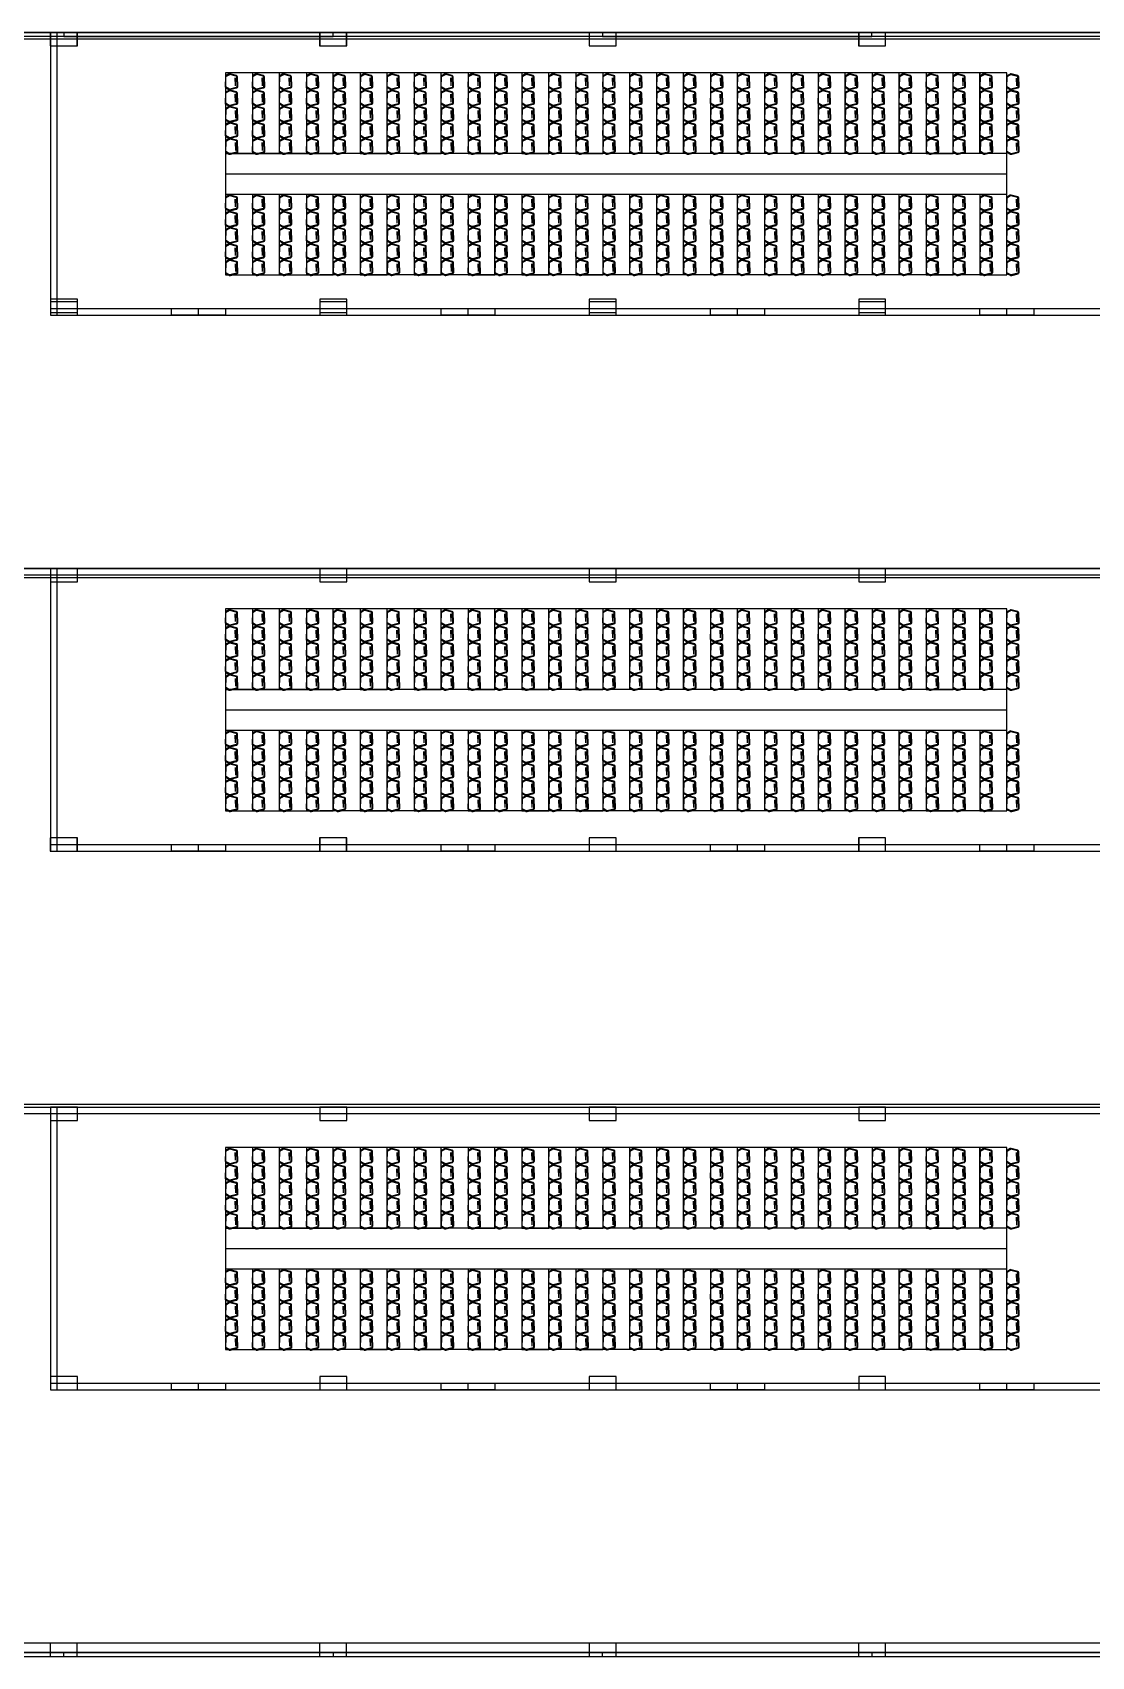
# Model space of a CAD drawing. Header units: millimetres. Extents: x 332 to 5606, y 276 to 1426.
# Drawn here: x 1450.3 to 1489.6, y 922.2 to 982.5 of the extents above; entities that cross this region are included whole.
import ezdxf

# ---------------------------------------------------------------- set-up
doc = ezdxf.new("R2010")
doc.units = ezdxf.units.MM

# ---------------------------------------------------------------- blocks, each defined once
blk = doc.blocks.new('Cadeira-Auditório-P1')
blk.add_line((0, 0.085), (-0.186, 0.085))
for points in [[(-0.235, 0.048), (-0.297, -0.195, 0.19305), (-0.292, -0.232), (-0.235, -0.334, 0.271204), (-0.191, -0.36), (0, -0.36)], [(-0.206, 0.04), (-0.268, -0.203, 0.19305), (-0.266, -0.217), (-0.186, -0.36, 0.221086)], [(0, 0.085), (-0.186, 0.085, 0.342369), (-0.235, 0.048)], [(0, 0.055), (-0.186, 0.055, 0.342369), (-0.206, 0.04, 0.342369)], [(0, 0.085), (0.187, 0.085, -0.342369), (0.235, 0.048)], [(0, 0.055), (0.187, 0.055, -0.342369), (0.206, 0.04, -0.342369)], [(0.235, 0.048), (0.298, -0.195, -0.19305), (0.293, -0.232), (0.236, -0.334, -0.271204), (0.192, -0.36), (0, -0.36)], [(0.206, 0.04), (0.269, -0.203, -0.19305), (0.267, -0.217), (0.187, -0.36, -0.271204)]]:
    blk.add_lwpolyline(points, format="xyb")
for points in [[(-0.145, 0), (0.142, 0)], [(-0.008, 0), (-0.145, 0)]]:
    blk.add_lwpolyline(points)

msp = doc.modelspace()

# ---------------------------------------------------------------- linework, layer by layer
for p, q in [((1551.65, 982.452), (1431.35, 982.452)), ((1551.5, 982.302), (1431.5, 982.302)), ((1441.5, 982.452), (1451.5, 982.452)), ((1452, 982.452), (1451, 982.452)), ((1451, 982.452), (1451, 981.952)), ((1452.007, 982.452), (1451.007, 982.452)), ((1451.007, 982.452), (1451.007, 981.952)), ((1451.5, 982.452), (1451.5, 982.302)), ((1451.5, 982.302), (1461.5, 982.302)), ((1452, 981.952), (1452, 982.452)), ((1452.007, 981.952), (1452.007, 982.452)), ((1462, 982.452), (1461, 982.452)), ((1461, 982.452), (1461, 981.952)), ((1462.007, 982.452), (1461.007, 982.452)), ((1461.007, 982.452), (1461.007, 981.952)), ((1461.5, 982.302), (1461.5, 982.452)), ((1461.5, 982.452), (1471.5, 982.452)), ((1462, 981.952), (1462, 982.452)), ((1462.007, 981.952), (1462.007, 982.452)), ((1472, 982.452), (1471, 982.452)), ((1471, 982.452), (1471, 981.952)), ((1472.007, 982.452), (1471.007, 982.452)), ((1471.007, 982.452), (1471.007, 981.952)), ((1471.5, 982.452), (1471.5, 982.302)), ((1471.5, 982.302), (1481.5, 982.302)), ((1472, 981.952), (1472, 982.452)), ((1472.007, 981.952), (1472.007, 982.452)), ((1482, 982.452), (1481, 982.452)), ((1481, 982.452), (1481, 981.952)), ((1482.007, 982.452), (1481.007, 982.452)), ((1481.007, 982.452), (1481.007, 981.952)), ((1481.5, 982.302), (1481.5, 982.452)), ((1481.5, 982.452), (1491.5, 982.452)), ((1482, 981.952), (1482, 982.452)), ((1482.007, 981.952), (1482.007, 982.452)), ((1451, 981.952), (1452, 981.952)), ((1451.007, 981.952), (1452.007, 981.952)), ((1461, 981.952), (1462, 981.952)), ((1461.007, 981.952), (1462.007, 981.952)), ((1471, 981.952), (1472, 981.952)), ((1471.007, 981.952), (1472.007, 981.952)), ((1481, 981.952), (1482, 981.952)), ((1481.007, 981.952), (1482.007, 981.952)), ((1452.007, 972.552), (1451.007, 972.552)), ((1451.007, 972.552), (1451.007, 972.052)), ((1452.007, 972.452), (1451.007, 972.452)), ((1451.007, 972.452), (1451.007, 971.952)), ((1451.007, 972.052), (1452.007, 972.052)), ((1452.007, 972.052), (1452.007, 972.552)), ((1452.007, 971.952), (1452.007, 972.452)), ((1462.007, 972.552), (1461.007, 972.552)), ((1461.007, 972.552), (1461.007, 972.052)), ((1462.007, 972.452), (1461.007, 972.452)), ((1461.007, 972.452), (1461.007, 971.952)), ((1461.007, 972.052), (1462.007, 972.052)), ((1462.007, 972.052), (1462.007, 972.552)), ((1462.007, 971.952), (1462.007, 972.452)), ((1472.007, 972.552), (1471.007, 972.552)), ((1471.007, 972.552), (1471.007, 972.052)), ((1472.007, 972.452), (1471.007, 972.452)), ((1471.007, 972.452), (1471.007, 971.952)), ((1471.007, 972.052), (1472.007, 972.052)), ((1472.007, 972.052), (1472.007, 972.552)), ((1472.007, 971.952), (1472.007, 972.452)), ((1482.007, 972.552), (1481.007, 972.552)), ((1481.007, 972.552), (1481.007, 972.052)), ((1482.007, 972.452), (1481.007, 972.452)), ((1481.007, 972.452), (1481.007, 971.952)), ((1481.007, 972.052), (1482.007, 972.052)), ((1482.007, 972.052), (1482.007, 972.552)), ((1482.007, 971.952), (1482.007, 972.452)), ((1451.007, 971.952), (1452.007, 971.952)), ((1461.007, 971.952), (1462.007, 971.952)), ((1471.007, 971.952), (1472.007, 971.952)), ((1481.007, 971.952), (1482.007, 971.952)), ((1452.007, 962.552), (1451.007, 962.552)), ((1451.007, 962.552), (1451.007, 962.052)), ((1452.007, 962.552), (1451.007, 962.552)), ((1451.007, 962.552), (1451.007, 962.052)), ((1452.007, 962.052), (1452.007, 962.552)), ((1452.007, 962.052), (1452.007, 962.552)), ((1462.007, 962.552), (1461.007, 962.552)), ((1461.007, 962.552), (1461.007, 962.052)), ((1462.007, 962.552), (1461.007, 962.552)), ((1461.007, 962.552), (1461.007, 962.052)), ((1462.007, 962.052), (1462.007, 962.552)), ((1462.007, 962.052), (1462.007, 962.552)), ((1472.007, 962.552), (1471.007, 962.552)), ((1471.007, 962.552), (1471.007, 962.052)), ((1472.007, 962.552), (1471.007, 962.552)), ((1471.007, 962.552), (1471.007, 962.052)), ((1472.007, 962.052), (1472.007, 962.552)), ((1472.007, 962.052), (1472.007, 962.552)), ((1482.007, 962.552), (1481.007, 962.552)), ((1481.007, 962.552), (1481.007, 962.052)), ((1482.007, 962.552), (1481.007, 962.552)), ((1481.007, 962.552), (1481.007, 962.052)), ((1482.007, 962.052), (1482.007, 962.552)), ((1482.007, 962.052), (1482.007, 962.552)), ((1451.007, 962.052), (1452.007, 962.052)), ((1451.007, 962.052), (1452.007, 962.052)), ((1461.007, 962.052), (1462.007, 962.052)), ((1461.007, 962.052), (1462.007, 962.052)), ((1471.007, 962.052), (1472.007, 962.052)), ((1471.007, 962.052), (1472.007, 962.052)), ((1481.007, 962.052), (1482.007, 962.052)), ((1481.007, 962.052), (1482.007, 962.052)), ((1452, 952.552), (1451, 952.552)), ((1451, 952.552), (1451, 952.052)), ((1452.007, 952.552), (1451.007, 952.552)), ((1451.007, 952.552), (1451.007, 952.052)), ((1452, 952.052), (1452, 952.552)), ((1452.007, 952.052), (1452.007, 952.552)), ((1462, 952.552), (1461, 952.552)), ((1461, 952.552), (1461, 952.052)), ((1462.007, 952.552), (1461.007, 952.552)), ((1461.007, 952.552), (1461.007, 952.052)), ((1462, 952.052), (1462, 952.552)), ((1462.007, 952.052), (1462.007, 952.552)), ((1472, 952.552), (1471, 952.552)), ((1471, 952.552), (1471, 952.052)), ((1472.007, 952.552), (1471.007, 952.552)), ((1471.007, 952.552), (1471.007, 952.052)), ((1472, 952.052), (1472, 952.552)), ((1472.007, 952.052), (1472.007, 952.552)), ((1482, 952.552), (1481, 952.552)), ((1481, 952.552), (1481, 952.052)), ((1482.007, 952.552), (1481.007, 952.552)), ((1481.007, 952.552), (1481.007, 952.052)), ((1482, 952.052), (1482, 952.552)), ((1482.007, 952.052), (1482.007, 952.552)), ((1451, 952.052), (1452, 952.052)), ((1451.007, 952.052), (1452.007, 952.052)), ((1461, 952.052), (1462, 952.052)), ((1461.007, 952.052), (1462.007, 952.052)), ((1471, 952.052), (1472, 952.052)), ((1471.007, 952.052), (1472.007, 952.052)), ((1481, 952.052), (1482, 952.052)), ((1481.007, 952.052), (1482.007, 952.052)), ((1452.007, 942.552), (1451.007, 942.552)), ((1451.007, 942.552), (1451.007, 942.052)), ((1452.007, 942.052), (1452.007, 942.552)), ((1462.007, 942.552), (1461.007, 942.552)), ((1461.007, 942.552), (1461.007, 942.052)), ((1462.007, 942.052), (1462.007, 942.552)), ((1472.007, 942.552), (1471.007, 942.552)), ((1471.007, 942.552), (1471.007, 942.052)), ((1472.007, 942.052), (1472.007, 942.552)), ((1482.007, 942.552), (1481.007, 942.552)), ((1481.007, 942.552), (1481.007, 942.052)), ((1482.007, 942.052), (1482.007, 942.552)), ((1451.007, 942.052), (1452.007, 942.052)), ((1461.007, 942.052), (1462.007, 942.052)), ((1471.007, 942.052), (1472.007, 942.052)), ((1481.007, 942.052), (1482.007, 942.052)), ((1452.007, 932.552), (1451.007, 932.552)), ((1451.007, 932.552), (1451.007, 932.052)), ((1452.007, 932.052), (1452.007, 932.552)), ((1462.007, 932.552), (1461.007, 932.552)), ((1461.007, 932.552), (1461.007, 932.052)), ((1462.007, 932.052), (1462.007, 932.552)), ((1472.007, 932.552), (1471.007, 932.552)), ((1471.007, 932.552), (1471.007, 932.052)), ((1472.007, 932.052), (1472.007, 932.552)), ((1482.007, 932.552), (1481.007, 932.552)), ((1481.007, 932.552), (1481.007, 932.052)), ((1482.007, 932.052), (1482.007, 932.552)), ((1451.007, 932.052), (1452.007, 932.052)), ((1461.007, 932.052), (1462.007, 932.052)), ((1471.007, 932.052), (1472.007, 932.052)), ((1481.007, 932.052), (1482.007, 932.052)), ((1452, 922.652), (1451, 922.652)), ((1451, 922.652), (1451, 922.152)), ((1452, 922.152), (1452, 922.652)), ((1462, 922.652), (1461, 922.652)), ((1461, 922.652), (1461, 922.152)), ((1462, 922.152), (1462, 922.652)), ((1472, 922.652), (1471, 922.652)), ((1471, 922.652), (1471, 922.152)), ((1472, 922.152), (1472, 922.652)), ((1482, 922.652), (1481, 922.652)), ((1481, 922.652), (1481, 922.152)), ((1482, 922.152), (1482, 922.652)), ((1431.35, 922.152), (1551.65, 922.152)), ((1431.5, 922.302), (1551.5, 922.302)), ((1441.5, 922.152), (1451.5, 922.152)), ((1451, 922.152), (1452, 922.152)), ((1451.5, 922.152), (1451.5, 922.302)), ((1451.5, 922.302), (1461.5, 922.302)), ((1461, 922.152), (1462, 922.152)), ((1461.5, 922.302), (1461.5, 922.152)), ((1461.5, 922.152), (1471.5, 922.152)), ((1471, 922.152), (1472, 922.152)), ((1471.5, 922.152), (1471.5, 922.302)), ((1471.5, 922.302), (1481.5, 922.302)), ((1481, 922.152), (1482, 922.152)), ((1481.5, 922.302), (1481.5, 922.152)), ((1481.5, 922.152), (1491.5, 922.152))]:
    msp.add_line(p, q)
at = {"color": 1}
for p, q in [((1451.007, 982.452), (1451.007, 971.952)), ((1451.257, 971.952), (1451.257, 982.452)), ((1541.007, 982.202), (1434.35, 982.202)), ((1451.007, 972.202), (1532.007, 972.202)), ((1451.007, 971.952), (1492.007, 971.952)), ((1451.007, 971.952), (1451.257, 971.952)), ((1451.007, 962.552), (1451.007, 952.052)), ((1451.257, 952.052), (1451.257, 962.552)), ((1541.007, 962.302), (1434.35, 962.302)), ((1451.007, 952.302), (1532.007, 952.302)), ((1451.007, 952.052), (1492.007, 952.052)), ((1451.007, 952.052), (1451.257, 952.052)), ((1451.007, 942.552), (1451.007, 932.052)), ((1451.257, 932.052), (1451.257, 942.552)), ((1541.007, 942.302), (1434.35, 942.302)), ((1451.007, 932.302), (1532.007, 932.302)), ((1451.007, 932.052), (1492.007, 932.052)), ((1451.007, 932.052), (1451.257, 932.052))]:
    msp.add_line(p, q, dxfattribs=at)
at = {"color": 3}
for p, q in [((1461.007, 980.952), (1457.507, 980.952)), ((1457.507, 980.952), (1457.507, 977.952)), ((1457.507, 980.952), (1457.507, 977.952)), ((1458.507, 980.952), (1458.507, 977.952)), ((1458.507, 980.952), (1458.507, 977.952)), ((1459.507, 977.952), (1459.507, 980.952)), ((1459.507, 977.952), (1459.507, 980.952)), ((1460.507, 980.952), (1460.507, 977.952)), ((1460.507, 980.952), (1460.507, 977.952)), ((1485.507, 980.952), (1461.007, 980.952)), ((1461.507, 977.952), (1461.507, 980.952)), ((1461.507, 977.952), (1461.507, 980.952)), ((1462.507, 980.952), (1462.507, 977.952)), ((1462.507, 980.952), (1462.507, 977.952)), ((1463.507, 977.952), (1463.507, 980.952)), ((1463.507, 977.952), (1463.507, 980.952)), ((1464.507, 980.952), (1464.507, 977.952)), ((1464.507, 980.952), (1464.507, 977.952)), ((1465.507, 977.952), (1465.507, 980.952)), ((1465.507, 977.952), (1465.507, 980.952)), ((1466.507, 980.952), (1466.507, 977.952)), ((1466.507, 980.952), (1466.507, 977.952)), ((1467.507, 977.952), (1467.507, 980.952)), ((1467.507, 977.952), (1467.507, 980.952)), ((1468.507, 980.952), (1468.507, 977.952)), ((1468.507, 980.952), (1468.507, 977.952)), ((1469.507, 977.952), (1469.507, 980.952)), ((1469.507, 977.952), (1469.507, 980.952)), ((1470.507, 980.952), (1470.507, 977.952)), ((1470.507, 980.952), (1470.507, 977.952)), ((1471.507, 980.952), (1471.507, 977.952)), ((1471.507, 980.952), (1471.507, 977.952)), ((1472.507, 977.952), (1472.507, 980.952)), ((1472.507, 977.952), (1472.507, 980.952)), ((1473.507, 980.952), (1473.507, 977.952)), ((1473.507, 980.952), (1473.507, 977.952)), ((1474.507, 977.952), (1474.507, 980.952)), ((1474.507, 977.952), (1474.507, 980.952)), ((1475.507, 980.952), (1475.507, 977.952)), ((1475.507, 980.952), (1475.507, 977.952)), ((1476.507, 977.952), (1476.507, 980.952)), ((1476.507, 977.952), (1476.507, 980.952)), ((1477.507, 980.952), (1477.507, 977.952)), ((1477.507, 980.952), (1477.507, 977.952)), ((1478.507, 977.952), (1478.507, 980.952)), ((1478.507, 977.952), (1478.507, 980.952)), ((1479.507, 980.952), (1479.507, 977.952)), ((1479.507, 980.952), (1479.507, 977.952)), ((1480.507, 977.952), (1480.507, 980.952)), ((1480.507, 977.952), (1480.507, 980.952)), ((1481.507, 980.952), (1481.507, 977.952)), ((1481.507, 980.952), (1481.507, 977.952)), ((1482.507, 977.952), (1482.507, 980.952)), ((1482.507, 977.952), (1482.507, 980.952)), ((1483.507, 980.952), (1483.507, 977.952)), ((1483.507, 980.952), (1483.507, 977.952)), ((1484.507, 977.952), (1484.507, 980.952)), ((1484.507, 977.952), (1484.507, 980.952)), ((1485.507, 977.952), (1485.507, 980.952)), ((1485.507, 980.952), (1485.507, 977.952)), ((1486.507, 980.952), (1485.507, 980.952)), ((1486.507, 977.952), (1486.507, 980.952)), ((1457.507, 977.952), (1457.507, 977.202)), ((1485.507, 977.952), (1457.507, 977.952)), ((1457.507, 977.952), (1461.007, 977.952)), ((1458.507, 977.952), (1459.507, 977.952)), ((1460.507, 977.952), (1461.507, 977.952)), ((1486.507, 977.952), (1461.007, 977.952)), ((1462.507, 977.952), (1463.507, 977.952)), ((1464.507, 977.952), (1465.507, 977.952)), ((1466.507, 977.952), (1467.507, 977.952)), ((1468.507, 977.952), (1469.507, 977.952)), ((1470.507, 977.952), (1471.507, 977.952)), ((1483.507, 977.952), (1484.507, 977.952)), ((1486.507, 977.202), (1486.507, 977.952)), ((1457.507, 977.202), (1486.507, 977.202)), ((1457.507, 977.202), (1457.507, 976.452)), ((1486.507, 976.452), (1486.507, 977.202)), ((1457.507, 976.452), (1486.507, 976.452)), ((1457.507, 976.452), (1457.507, 973.452)), ((1457.507, 976.452), (1458.507, 976.452)), ((1458.507, 976.452), (1458.507, 973.452)), ((1459.507, 973.452), (1459.507, 976.452)), ((1459.507, 976.452), (1460.507, 976.452)), ((1460.507, 976.452), (1460.507, 973.452)), ((1461.507, 973.452), (1461.507, 976.452)), ((1461.507, 976.452), (1462.507, 976.452)), ((1462.507, 976.452), (1462.507, 973.452)), ((1463.507, 973.452), (1463.507, 976.452)), ((1463.507, 976.452), (1464.507, 976.452)), ((1464.507, 976.452), (1464.507, 973.452)), ((1465.507, 973.452), (1465.507, 976.452)), ((1465.507, 976.452), (1466.507, 976.452)), ((1466.507, 976.452), (1466.507, 973.452)), ((1467.507, 973.452), (1467.507, 976.452)), ((1467.507, 976.452), (1468.507, 976.452)), ((1468.507, 976.452), (1468.507, 973.452)), ((1469.507, 973.452), (1469.507, 976.452)), ((1469.507, 976.452), (1470.507, 976.452)), ((1470.507, 976.452), (1470.507, 973.452)), ((1471.507, 976.452), (1471.507, 973.452)), ((1472.507, 973.452), (1472.507, 976.452)), ((1473.507, 976.452), (1473.507, 973.452)), ((1474.507, 973.452), (1474.507, 976.452)), ((1475.507, 976.452), (1475.507, 973.452)), ((1476.507, 973.452), (1476.507, 976.452)), ((1477.507, 976.452), (1477.507, 973.452)), ((1478.507, 973.452), (1478.507, 976.452)), ((1479.507, 976.452), (1479.507, 973.452)), ((1480.507, 973.452), (1480.507, 976.452)), ((1481.507, 976.452), (1481.507, 973.452)), ((1482.507, 973.452), (1482.507, 976.452)), ((1483.507, 976.452), (1483.507, 973.452)), ((1484.507, 973.452), (1484.507, 976.452)), ((1485.507, 976.452), (1485.507, 973.452)), ((1486.507, 973.452), (1486.507, 976.452)), ((1457.507, 973.452), (1461.007, 973.452)), ((1458.507, 973.452), (1459.507, 973.452)), ((1460.507, 973.452), (1461.507, 973.452)), ((1485.507, 973.452), (1461.007, 973.452)), ((1462.507, 973.452), (1463.507, 973.452)), ((1464.507, 973.452), (1465.507, 973.452)), ((1466.507, 973.452), (1467.507, 973.452)), ((1468.507, 973.452), (1469.507, 973.452)), ((1470.507, 973.452), (1471.507, 973.452)), ((1483.507, 973.452), (1484.507, 973.452)), ((1485.507, 973.452), (1486.507, 973.452)), ((1455.507, 971.952), (1455.507, 972.202)), ((1455.507, 972.202), (1456.507, 972.202)), ((1456.507, 971.952), (1456.507, 972.202)), ((1456.507, 972.202), (1457.507, 972.202)), ((1457.507, 972.202), (1457.507, 971.952)), ((1465.507, 971.952), (1465.507, 972.202)), ((1465.507, 972.202), (1466.507, 972.202)), ((1466.507, 971.952), (1466.507, 972.202)), ((1466.507, 972.202), (1467.507, 972.202)), ((1467.507, 972.202), (1467.507, 971.952)), ((1475.507, 971.952), (1475.507, 972.202)), ((1475.507, 972.202), (1476.507, 972.202)), ((1476.507, 971.952), (1476.507, 972.202)), ((1476.507, 972.202), (1477.507, 972.202)), ((1477.507, 972.202), (1477.507, 971.952)), ((1485.507, 971.952), (1485.507, 972.202)), ((1485.507, 972.202), (1486.507, 972.202)), ((1486.507, 971.952), (1486.507, 972.202)), ((1486.507, 972.202), (1487.507, 972.202)), ((1487.507, 972.202), (1487.507, 971.952)), ((1456.507, 971.952), (1455.507, 971.952)), ((1457.507, 971.952), (1456.507, 971.952)), ((1466.507, 971.952), (1465.507, 971.952)), ((1467.507, 971.952), (1466.507, 971.952)), ((1476.507, 971.952), (1475.507, 971.952)), ((1477.507, 971.952), (1476.507, 971.952)), ((1486.507, 971.952), (1485.507, 971.952)), ((1487.507, 971.952), (1486.507, 971.952)), ((1461.007, 961.052), (1457.507, 961.052)), ((1457.507, 961.052), (1457.507, 958.052)), ((1457.507, 961.052), (1457.507, 958.052)), ((1458.507, 961.052), (1458.507, 958.052)), ((1458.507, 961.052), (1458.507, 958.052)), ((1459.507, 958.052), (1459.507, 961.052)), ((1459.507, 958.052), (1459.507, 961.052)), ((1460.507, 961.052), (1460.507, 958.052)), ((1460.507, 961.052), (1460.507, 958.052)), ((1485.507, 961.052), (1461.007, 961.052)), ((1461.507, 958.052), (1461.507, 961.052)), ((1461.507, 958.052), (1461.507, 961.052)), ((1462.507, 961.052), (1462.507, 958.052)), ((1462.507, 961.052), (1462.507, 958.052)), ((1463.507, 958.052), (1463.507, 961.052)), ((1463.507, 958.052), (1463.507, 961.052)), ((1464.507, 961.052), (1464.507, 958.052)), ((1464.507, 961.052), (1464.507, 958.052)), ((1465.507, 958.052), (1465.507, 961.052)), ((1465.507, 958.052), (1465.507, 961.052)), ((1466.507, 961.052), (1466.507, 958.052)), ((1466.507, 961.052), (1466.507, 958.052)), ((1467.507, 958.052), (1467.507, 961.052)), ((1467.507, 958.052), (1467.507, 961.052)), ((1468.507, 961.052), (1468.507, 958.052)), ((1468.507, 961.052), (1468.507, 958.052)), ((1469.507, 958.052), (1469.507, 961.052)), ((1469.507, 958.052), (1469.507, 961.052)), ((1470.507, 961.052), (1470.507, 958.052)), ((1470.507, 961.052), (1470.507, 958.052)), ((1471.507, 961.052), (1471.507, 958.052)), ((1471.507, 961.052), (1471.507, 958.052)), ((1472.507, 958.052), (1472.507, 961.052)), ((1472.507, 958.052), (1472.507, 961.052)), ((1473.507, 961.052), (1473.507, 958.052)), ((1473.507, 961.052), (1473.507, 958.052)), ((1474.507, 958.052), (1474.507, 961.052)), ((1474.507, 958.052), (1474.507, 961.052)), ((1475.507, 961.052), (1475.507, 958.052)), ((1475.507, 961.052), (1475.507, 958.052)), ((1476.507, 958.052), (1476.507, 961.052)), ((1476.507, 958.052), (1476.507, 961.052)), ((1477.507, 961.052), (1477.507, 958.052)), ((1477.507, 961.052), (1477.507, 958.052)), ((1478.507, 958.052), (1478.507, 961.052)), ((1478.507, 958.052), (1478.507, 961.052)), ((1479.507, 961.052), (1479.507, 958.052)), ((1479.507, 961.052), (1479.507, 958.052)), ((1480.507, 958.052), (1480.507, 961.052)), ((1480.507, 958.052), (1480.507, 961.052)), ((1481.507, 961.052), (1481.507, 958.052)), ((1481.507, 961.052), (1481.507, 958.052)), ((1482.507, 958.052), (1482.507, 961.052)), ((1482.507, 958.052), (1482.507, 961.052)), ((1483.507, 961.052), (1483.507, 958.052)), ((1483.507, 961.052), (1483.507, 958.052)), ((1484.507, 958.052), (1484.507, 961.052)), ((1484.507, 958.052), (1484.507, 961.052)), ((1485.507, 958.052), (1485.507, 961.052)), ((1485.507, 961.052), (1485.507, 958.052)), ((1486.507, 961.052), (1485.507, 961.052)), ((1486.507, 958.052), (1486.507, 961.052)), ((1457.507, 958.052), (1457.507, 957.302)), ((1485.507, 958.052), (1457.507, 958.052)), ((1457.507, 958.052), (1461.007, 958.052)), ((1458.507, 958.052), (1459.507, 958.052)), ((1460.507, 958.052), (1461.507, 958.052)), ((1486.507, 958.052), (1461.007, 958.052)), ((1462.507, 958.052), (1463.507, 958.052)), ((1464.507, 958.052), (1465.507, 958.052)), ((1466.507, 958.052), (1467.507, 958.052)), ((1468.507, 958.052), (1469.507, 958.052)), ((1470.507, 958.052), (1471.507, 958.052)), ((1483.507, 958.052), (1484.507, 958.052)), ((1486.507, 957.302), (1486.507, 958.052)), ((1457.507, 957.302), (1486.507, 957.302)), ((1457.507, 957.302), (1457.507, 956.552)), ((1486.507, 956.552), (1486.507, 957.302)), ((1457.507, 956.552), (1486.507, 956.552)), ((1457.507, 956.552), (1457.507, 953.552)), ((1457.507, 956.552), (1458.507, 956.552)), ((1458.507, 956.552), (1458.507, 953.552)), ((1459.507, 953.552), (1459.507, 956.552)), ((1459.507, 956.552), (1460.507, 956.552)), ((1460.507, 956.552), (1460.507, 953.552)), ((1461.507, 953.552), (1461.507, 956.552)), ((1461.507, 956.552), (1462.507, 956.552)), ((1462.507, 956.552), (1462.507, 953.552)), ((1463.507, 953.552), (1463.507, 956.552)), ((1463.507, 956.552), (1464.507, 956.552)), ((1464.507, 956.552), (1464.507, 953.552)), ((1465.507, 953.552), (1465.507, 956.552)), ((1465.507, 956.552), (1466.507, 956.552)), ((1466.507, 956.552), (1466.507, 953.552)), ((1467.507, 953.552), (1467.507, 956.552)), ((1467.507, 956.552), (1468.507, 956.552)), ((1468.507, 956.552), (1468.507, 953.552)), ((1469.507, 953.552), (1469.507, 956.552)), ((1469.507, 956.552), (1470.507, 956.552)), ((1470.507, 956.552), (1470.507, 953.552)), ((1471.507, 956.552), (1471.507, 953.552)), ((1472.507, 953.552), (1472.507, 956.552)), ((1473.507, 956.552), (1473.507, 953.552)), ((1474.507, 953.552), (1474.507, 956.552)), ((1475.507, 956.552), (1475.507, 953.552)), ((1476.507, 953.552), (1476.507, 956.552)), ((1477.507, 956.552), (1477.507, 953.552)), ((1478.507, 953.552), (1478.507, 956.552)), ((1479.507, 956.552), (1479.507, 953.552)), ((1480.507, 953.552), (1480.507, 956.552)), ((1481.507, 956.552), (1481.507, 953.552)), ((1482.507, 953.552), (1482.507, 956.552)), ((1483.507, 956.552), (1483.507, 953.552)), ((1484.507, 953.552), (1484.507, 956.552)), ((1485.507, 956.552), (1485.507, 953.552)), ((1486.507, 953.552), (1486.507, 956.552)), ((1457.507, 953.552), (1461.007, 953.552)), ((1458.507, 953.552), (1459.507, 953.552)), ((1460.507, 953.552), (1461.507, 953.552)), ((1485.507, 953.552), (1461.007, 953.552)), ((1462.507, 953.552), (1463.507, 953.552)), ((1464.507, 953.552), (1465.507, 953.552)), ((1466.507, 953.552), (1467.507, 953.552)), ((1468.507, 953.552), (1469.507, 953.552)), ((1470.507, 953.552), (1471.507, 953.552)), ((1483.507, 953.552), (1484.507, 953.552)), ((1485.507, 953.552), (1486.507, 953.552)), ((1455.507, 952.052), (1455.507, 952.302)), ((1455.507, 952.302), (1456.507, 952.302)), ((1456.507, 952.052), (1456.507, 952.302)), ((1456.507, 952.302), (1457.507, 952.302)), ((1457.507, 952.302), (1457.507, 952.052)), ((1465.507, 952.052), (1465.507, 952.302)), ((1465.507, 952.302), (1466.507, 952.302)), ((1466.507, 952.052), (1466.507, 952.302)), ((1466.507, 952.302), (1467.507, 952.302)), ((1467.507, 952.302), (1467.507, 952.052)), ((1475.507, 952.052), (1475.507, 952.302)), ((1475.507, 952.302), (1476.507, 952.302)), ((1476.507, 952.052), (1476.507, 952.302)), ((1476.507, 952.302), (1477.507, 952.302)), ((1477.507, 952.302), (1477.507, 952.052)), ((1485.507, 952.052), (1485.507, 952.302)), ((1485.507, 952.302), (1486.507, 952.302)), ((1486.507, 952.052), (1486.507, 952.302)), ((1486.507, 952.302), (1487.507, 952.302)), ((1487.507, 952.302), (1487.507, 952.052)), ((1456.507, 952.052), (1455.507, 952.052)), ((1457.507, 952.052), (1456.507, 952.052)), ((1466.507, 952.052), (1465.507, 952.052)), ((1467.507, 952.052), (1466.507, 952.052)), ((1476.507, 952.052), (1475.507, 952.052)), ((1477.507, 952.052), (1476.507, 952.052)), ((1486.507, 952.052), (1485.507, 952.052)), ((1487.507, 952.052), (1486.507, 952.052)), ((1461.007, 941.052), (1457.507, 941.052)), ((1457.507, 941.052), (1457.507, 938.052)), ((1457.507, 941.052), (1457.507, 938.052)), ((1458.507, 941.052), (1458.507, 938.052)), ((1458.507, 941.052), (1458.507, 938.052)), ((1459.507, 938.052), (1459.507, 941.052)), ((1459.507, 938.052), (1459.507, 941.052)), ((1460.507, 941.052), (1460.507, 938.052)), ((1460.507, 941.052), (1460.507, 938.052)), ((1485.507, 941.052), (1461.007, 941.052)), ((1461.507, 938.052), (1461.507, 941.052)), ((1461.507, 938.052), (1461.507, 941.052)), ((1462.507, 941.052), (1462.507, 938.052)), ((1462.507, 941.052), (1462.507, 938.052)), ((1463.507, 938.052), (1463.507, 941.052)), ((1463.507, 938.052), (1463.507, 941.052)), ((1464.507, 941.052), (1464.507, 938.052)), ((1464.507, 941.052), (1464.507, 938.052)), ((1465.507, 938.052), (1465.507, 941.052)), ((1465.507, 938.052), (1465.507, 941.052)), ((1466.507, 941.052), (1466.507, 938.052)), ((1466.507, 941.052), (1466.507, 938.052)), ((1467.507, 938.052), (1467.507, 941.052)), ((1467.507, 938.052), (1467.507, 941.052)), ((1468.507, 941.052), (1468.507, 938.052)), ((1468.507, 941.052), (1468.507, 938.052)), ((1469.507, 938.052), (1469.507, 941.052)), ((1469.507, 938.052), (1469.507, 941.052)), ((1470.507, 941.052), (1470.507, 938.052)), ((1470.507, 941.052), (1470.507, 938.052)), ((1471.507, 941.052), (1471.507, 938.052)), ((1471.507, 941.052), (1471.507, 938.052)), ((1472.507, 938.052), (1472.507, 941.052)), ((1472.507, 938.052), (1472.507, 941.052)), ((1473.507, 941.052), (1473.507, 938.052)), ((1473.507, 941.052), (1473.507, 938.052)), ((1474.507, 938.052), (1474.507, 941.052)), ((1474.507, 938.052), (1474.507, 941.052)), ((1475.507, 941.052), (1475.507, 938.052)), ((1475.507, 941.052), (1475.507, 938.052)), ((1476.507, 938.052), (1476.507, 941.052)), ((1476.507, 938.052), (1476.507, 941.052)), ((1477.507, 941.052), (1477.507, 938.052)), ((1477.507, 941.052), (1477.507, 938.052)), ((1478.507, 938.052), (1478.507, 941.052)), ((1478.507, 938.052), (1478.507, 941.052)), ((1479.507, 941.052), (1479.507, 938.052)), ((1479.507, 941.052), (1479.507, 938.052)), ((1480.507, 938.052), (1480.507, 941.052)), ((1480.507, 938.052), (1480.507, 941.052)), ((1481.507, 941.052), (1481.507, 938.052)), ((1481.507, 941.052), (1481.507, 938.052)), ((1482.507, 938.052), (1482.507, 941.052)), ((1482.507, 938.052), (1482.507, 941.052)), ((1483.507, 941.052), (1483.507, 938.052)), ((1483.507, 941.052), (1483.507, 938.052)), ((1484.507, 938.052), (1484.507, 941.052)), ((1484.507, 938.052), (1484.507, 941.052)), ((1485.507, 938.052), (1485.507, 941.052)), ((1485.507, 941.052), (1485.507, 938.052)), ((1486.507, 941.052), (1485.507, 941.052)), ((1486.507, 938.052), (1486.507, 941.052)), ((1457.507, 938.052), (1457.507, 937.302)), ((1485.507, 938.052), (1457.507, 938.052)), ((1457.507, 938.052), (1461.007, 938.052)), ((1458.507, 938.052), (1459.507, 938.052)), ((1460.507, 938.052), (1461.507, 938.052)), ((1486.507, 938.052), (1461.007, 938.052)), ((1462.507, 938.052), (1463.507, 938.052)), ((1464.507, 938.052), (1465.507, 938.052)), ((1466.507, 938.052), (1467.507, 938.052)), ((1468.507, 938.052), (1469.507, 938.052)), ((1470.507, 938.052), (1471.507, 938.052)), ((1483.507, 938.052), (1484.507, 938.052)), ((1486.507, 937.302), (1486.507, 938.052)), ((1457.507, 937.302), (1486.507, 937.302)), ((1457.507, 937.302), (1457.507, 936.552)), ((1486.507, 936.552), (1486.507, 937.302)), ((1457.507, 936.552), (1486.507, 936.552)), ((1457.507, 936.552), (1457.507, 933.552)), ((1457.507, 936.552), (1458.507, 936.552)), ((1458.507, 936.552), (1458.507, 933.552)), ((1459.507, 933.552), (1459.507, 936.552)), ((1459.507, 936.552), (1460.507, 936.552)), ((1460.507, 936.552), (1460.507, 933.552)), ((1461.507, 933.552), (1461.507, 936.552)), ((1461.507, 936.552), (1462.507, 936.552)), ((1462.507, 936.552), (1462.507, 933.552)), ((1463.507, 933.552), (1463.507, 936.552)), ((1463.507, 936.552), (1464.507, 936.552)), ((1464.507, 936.552), (1464.507, 933.552)), ((1465.507, 933.552), (1465.507, 936.552)), ((1465.507, 936.552), (1466.507, 936.552)), ((1466.507, 936.552), (1466.507, 933.552)), ((1467.507, 933.552), (1467.507, 936.552)), ((1467.507, 936.552), (1468.507, 936.552)), ((1468.507, 936.552), (1468.507, 933.552)), ((1469.507, 933.552), (1469.507, 936.552)), ((1469.507, 936.552), (1470.507, 936.552)), ((1470.507, 936.552), (1470.507, 933.552)), ((1471.507, 936.552), (1471.507, 933.552)), ((1472.507, 933.552), (1472.507, 936.552)), ((1473.507, 936.552), (1473.507, 933.552)), ((1474.507, 933.552), (1474.507, 936.552)), ((1475.507, 936.552), (1475.507, 933.552)), ((1476.507, 933.552), (1476.507, 936.552)), ((1477.507, 936.552), (1477.507, 933.552)), ((1478.507, 933.552), (1478.507, 936.552)), ((1479.507, 936.552), (1479.507, 933.552)), ((1480.507, 933.552), (1480.507, 936.552)), ((1481.507, 936.552), (1481.507, 933.552)), ((1482.507, 933.552), (1482.507, 936.552)), ((1483.507, 936.552), (1483.507, 933.552)), ((1484.507, 933.552), (1484.507, 936.552)), ((1485.507, 936.552), (1485.507, 933.552)), ((1486.507, 933.552), (1486.507, 936.552)), ((1457.507, 933.552), (1461.007, 933.552)), ((1458.507, 933.552), (1459.507, 933.552)), ((1460.507, 933.552), (1461.507, 933.552)), ((1485.507, 933.552), (1461.007, 933.552)), ((1462.507, 933.552), (1463.507, 933.552)), ((1464.507, 933.552), (1465.507, 933.552)), ((1466.507, 933.552), (1467.507, 933.552)), ((1468.507, 933.552), (1469.507, 933.552)), ((1470.507, 933.552), (1471.507, 933.552)), ((1483.507, 933.552), (1484.507, 933.552)), ((1485.507, 933.552), (1486.507, 933.552)), ((1455.507, 932.052), (1455.507, 932.302)), ((1455.507, 932.302), (1456.507, 932.302)), ((1456.507, 932.052), (1456.507, 932.302)), ((1456.507, 932.302), (1457.507, 932.302)), ((1457.507, 932.302), (1457.507, 932.052)), ((1465.507, 932.052), (1465.507, 932.302)), ((1465.507, 932.302), (1466.507, 932.302)), ((1466.507, 932.052), (1466.507, 932.302)), ((1466.507, 932.302), (1467.507, 932.302)), ((1467.507, 932.302), (1467.507, 932.052)), ((1475.507, 932.052), (1475.507, 932.302)), ((1475.507, 932.302), (1476.507, 932.302)), ((1476.507, 932.052), (1476.507, 932.302)), ((1476.507, 932.302), (1477.507, 932.302)), ((1477.507, 932.302), (1477.507, 932.052)), ((1485.507, 932.052), (1485.507, 932.302)), ((1485.507, 932.302), (1486.507, 932.302)), ((1486.507, 932.052), (1486.507, 932.302)), ((1486.507, 932.302), (1487.507, 932.302)), ((1487.507, 932.302), (1487.507, 932.052)), ((1456.507, 932.052), (1455.507, 932.052)), ((1457.507, 932.052), (1456.507, 932.052)), ((1466.507, 932.052), (1465.507, 932.052)), ((1467.507, 932.052), (1466.507, 932.052)), ((1476.507, 932.052), (1475.507, 932.052)), ((1477.507, 932.052), (1476.507, 932.052)), ((1486.507, 932.052), (1485.507, 932.052)), ((1487.507, 932.052), (1486.507, 932.052))]:
    msp.add_line(p, q, dxfattribs=at)
at = {"color": 7, "true_color": 0xffffff}
for p, q in [((1551.5, 962.552), (1431.5, 962.552)), ((1551.5, 942.652), (1431.5, 942.652)), ((1551.5, 922.652), (1431.5, 922.652))]:
    msp.add_line(p, q, dxfattribs=at)
at = {"color": 1, "lineweight": -3}
for points in [[(1431.5, 982.452), (1551.5, 982.452), (1551.5, 962.202), (1431.5, 962.202)], [(1431.5, 962.552), (1551.5, 962.552), (1551.5, 942.302), (1431.5, 942.302)], [(1431.5, 942.552), (1551.5, 942.552), (1551.5, 922.302), (1431.5, 922.302)]]:
    msp.add_lwpolyline(points, close=True, dxfattribs=at)

# ---------------------------------------------------------------- block references
at = {"color": 3, "rotation": 270}
for p in [(1457.866, 980.618), (1458.865, 980.618), (1459.87, 980.618), (1460.87, 980.618), (1461.873, 980.618), (1462.874, 980.618), (1463.872, 980.618), (1464.873, 980.618), (1465.874, 980.618), (1466.873, 980.618), (1467.873, 980.618), (1468.875, 980.618), (1469.872, 980.618), (1470.873, 980.618), (1471.875, 980.621), (1472.872, 980.618), (1473.873, 980.618), (1474.875, 980.618), (1475.873, 980.618), (1476.873, 980.618), (1477.884, 980.618), (1478.879, 980.618), (1479.869, 980.618), (1480.874, 980.618), (1481.875, 980.618), (1482.876, 980.618), (1483.876, 980.618), (1484.873, 980.618), (1485.876, 980.618), (1486.861, 980.616), (1457.864, 980.011), (1458.863, 980.011), (1459.868, 980.011), (1460.868, 980.011), (1461.871, 980.011), (1462.872, 980.011), (1463.87, 980.011), (1464.871, 980.011), (1465.872, 980.011), (1466.87, 980.011), (1467.871, 980.011), (1468.872, 980.011), (1469.87, 980.011), (1470.87, 980.011), (1471.872, 980.014), (1472.869, 980.011), (1473.871, 980.011), (1474.872, 980.011), (1475.87, 980.011), (1476.871, 980.011), (1477.882, 980.011), (1478.877, 980.011), (1479.867, 980.011), (1480.872, 980.011), (1481.872, 980.011), (1482.873, 980.011), (1483.873, 980.011), (1484.871, 980.011), (1485.874, 980.011), (1486.859, 980.009), (1457.872, 979.412), (1458.871, 979.412), (1459.875, 979.412), (1460.876, 979.412), (1461.878, 979.412), (1462.88, 979.412), (1463.878, 979.412), (1464.879, 979.412), (1465.88, 979.412), (1466.878, 979.412), (1467.878, 979.412), (1468.88, 979.412), (1469.878, 979.412), (1470.878, 979.412), (1471.88, 979.415), (1472.877, 979.412), (1473.878, 979.412), (1474.88, 979.412), (1475.878, 979.412), (1476.879, 979.412), (1477.889, 979.412), (1478.885, 979.412), (1479.875, 979.412), (1480.879, 979.412), (1481.88, 979.412), (1482.881, 979.412), (1483.881, 979.412), (1484.879, 979.412), (1485.882, 979.412), (1486.867, 979.41), (1457.867, 978.812), (1458.865, 978.812), (1459.87, 978.812), (1460.871, 978.812), (1461.873, 978.812), (1462.875, 978.812), (1463.872, 978.812), (1464.873, 978.812), (1465.874, 978.812), (1466.873, 978.812), (1467.873, 978.812), (1468.875, 978.812), (1469.873, 978.812), (1470.873, 978.812), (1471.875, 978.815), (1472.872, 978.812), (1473.873, 978.812), (1474.875, 978.812), (1475.873, 978.812), (1476.873, 978.812), (1477.884, 978.812), (1478.879, 978.812), (1479.87, 978.812), (1480.874, 978.812), (1481.875, 978.812), (1482.876, 978.812), (1483.876, 978.812), (1484.874, 978.812), (1485.876, 978.812), (1486.862, 978.81), (1457.872, 978.217), (1458.871, 978.217), (1459.875, 978.217), (1460.876, 978.217), (1461.878, 978.217), (1462.88, 978.217), (1463.878, 978.217), (1464.879, 978.217), (1465.88, 978.217), (1466.878, 978.217), (1467.878, 978.217), (1468.88, 978.217), (1469.878, 978.217), (1470.878, 978.217), (1471.88, 978.22), (1472.877, 978.217), (1473.878, 978.217), (1474.88, 978.217), (1475.878, 978.217), (1476.879, 978.217), (1477.889, 978.217), (1478.885, 978.217), (1479.875, 978.217), (1480.879, 978.217), (1481.88, 978.217), (1482.881, 978.217), (1483.881, 978.217), (1484.879, 978.217), (1485.882, 978.217), (1486.867, 978.215), (1457.866, 976.118), (1458.865, 976.118), (1459.87, 976.118), (1460.87, 976.118), (1461.873, 976.118), (1462.874, 976.118), (1463.872, 976.118), (1464.873, 976.118), (1465.874, 976.118), (1466.873, 976.118), (1467.873, 976.118), (1468.875, 976.118), (1469.872, 976.118), (1470.873, 976.118), (1471.875, 976.121), (1472.872, 976.118), (1473.873, 976.118), (1474.875, 976.118), (1475.873, 976.118), (1476.873, 976.118), (1477.884, 976.118), (1478.879, 976.118), (1479.869, 976.118), (1480.874, 976.118), (1481.875, 976.118), (1482.876, 976.118), (1483.876, 976.118), (1484.873, 976.118), (1485.876, 976.118), (1486.861, 976.118), (1457.864, 975.511), (1458.863, 975.511), (1459.868, 975.511), (1460.868, 975.511), (1461.871, 975.511), (1462.872, 975.511), (1463.87, 975.511), (1464.871, 975.511), (1465.872, 975.511), (1466.87, 975.511), (1467.871, 975.511), (1468.872, 975.511), (1469.87, 975.511), (1470.87, 975.511), (1471.873, 975.514), (1472.869, 975.511), (1473.871, 975.511), (1474.872, 975.511), (1475.87, 975.511), (1476.871, 975.511), (1477.882, 975.511), (1478.877, 975.511), (1479.867, 975.511), (1480.872, 975.511), (1481.872, 975.511), (1482.873, 975.511), (1483.873, 975.511), (1484.871, 975.511), (1485.874, 975.511), (1486.859, 975.511), (1457.872, 974.912), (1458.871, 974.912), (1459.875, 974.912), (1460.876, 974.912), (1461.878, 974.912), (1462.88, 974.912), (1463.878, 974.912), (1464.879, 974.912), (1465.88, 974.912), (1466.878, 974.912), (1467.878, 974.912), (1468.88, 974.912), (1469.878, 974.912), (1470.878, 974.912), (1471.88, 974.915), (1472.877, 974.912), (1473.878, 974.912), (1474.88, 974.912), (1475.878, 974.912), (1476.879, 974.912), (1477.889, 974.912), (1478.885, 974.912), (1479.875, 974.912), (1480.879, 974.912), (1481.88, 974.912), (1482.881, 974.912), (1483.881, 974.912), (1484.879, 974.912), (1485.882, 974.912), (1486.867, 974.912), (1457.867, 974.312), (1458.865, 974.312), (1459.87, 974.312), (1460.871, 974.312), (1461.873, 974.312), (1462.875, 974.312), (1463.872, 974.312), (1464.873, 974.312), (1465.874, 974.312), (1466.873, 974.312), (1467.873, 974.312), (1468.875, 974.312), (1469.873, 974.312), (1470.873, 974.312), (1471.875, 974.315), (1472.872, 974.312), (1473.873, 974.312), (1474.875, 974.312), (1475.873, 974.312), (1476.873, 974.312), (1477.884, 974.312), (1478.879, 974.312), (1479.87, 974.312), (1480.874, 974.312), (1481.875, 974.312), (1482.876, 974.312), (1483.876, 974.312), (1484.874, 974.312), (1485.876, 974.312), (1486.862, 974.312), (1457.872, 973.717), (1458.871, 973.717), (1459.875, 973.717), (1460.876, 973.717), (1461.878, 973.717), (1462.88, 973.717), (1463.878, 973.717), (1464.879, 973.717), (1465.88, 973.717), (1466.878, 973.717), (1467.878, 973.717), (1468.88, 973.717), (1469.878, 973.717), (1470.878, 973.717), (1471.88, 973.72), (1472.877, 973.717), (1473.878, 973.717), (1474.88, 973.717), (1475.878, 973.717), (1476.879, 973.717), (1477.889, 973.717), (1478.885, 973.717), (1479.875, 973.717), (1480.879, 973.717), (1481.88, 973.717), (1482.881, 973.717), (1483.881, 973.717), (1484.879, 973.717), (1485.882, 973.717), (1486.867, 973.717), (1457.866, 960.718), (1458.865, 960.718), (1459.87, 960.718), (1460.87, 960.718), (1461.873, 960.718), (1462.874, 960.718), (1463.872, 960.718), (1464.873, 960.718), (1465.874, 960.718), (1466.873, 960.718), (1467.873, 960.718), (1468.875, 960.718), (1469.872, 960.718), (1470.873, 960.718), (1471.875, 960.721), (1472.872, 960.718), (1473.873, 960.718), (1474.875, 960.718), (1475.873, 960.718), (1476.873, 960.718), (1477.884, 960.718), (1478.879, 960.718), (1479.869, 960.718), (1480.874, 960.718), (1481.875, 960.718), (1482.876, 960.718), (1483.876, 960.718), (1484.873, 960.718), (1485.876, 960.718), (1486.861, 960.716), (1457.864, 960.111), (1458.863, 960.111), (1459.868, 960.111), (1460.868, 960.111), (1461.871, 960.111), (1462.872, 960.111), (1463.87, 960.111), (1464.871, 960.111), (1465.872, 960.111), (1466.87, 960.111), (1467.871, 960.111), (1468.872, 960.111), (1469.87, 960.111), (1470.87, 960.111), (1471.872, 960.114), (1472.869, 960.111), (1473.871, 960.111), (1474.872, 960.111), (1475.87, 960.111), (1476.871, 960.111), (1477.882, 960.111), (1478.877, 960.111), (1479.867, 960.111), (1480.872, 960.111), (1481.872, 960.111), (1482.873, 960.111), (1483.873, 960.111), (1484.871, 960.111), (1485.874, 960.111), (1486.859, 960.109), (1457.872, 959.512), (1458.871, 959.512), (1459.875, 959.512), (1460.876, 959.512), (1461.878, 959.512), (1462.88, 959.512), (1463.878, 959.512), (1464.879, 959.512), (1465.88, 959.512), (1466.878, 959.512), (1467.878, 959.512), (1468.88, 959.512), (1469.878, 959.512), (1470.878, 959.512), (1471.88, 959.515), (1472.877, 959.512), (1473.878, 959.512), (1474.88, 959.512), (1475.878, 959.512), (1476.879, 959.512), (1477.889, 959.512), (1478.885, 959.512), (1479.875, 959.512), (1480.879, 959.512), (1481.88, 959.512), (1482.881, 959.512), (1483.881, 959.512), (1484.879, 959.512), (1485.882, 959.512), (1486.867, 959.51), (1457.867, 958.912), (1458.865, 958.912), (1459.87, 958.912), (1460.871, 958.912), (1461.873, 958.912), (1462.875, 958.912), (1463.872, 958.912), (1464.873, 958.912), (1465.874, 958.912), (1466.873, 958.912), (1467.873, 958.912), (1468.875, 958.912), (1469.873, 958.912), (1470.873, 958.912), (1471.875, 958.915), (1472.872, 958.912), (1473.873, 958.912), (1474.875, 958.912), (1475.873, 958.912), (1476.873, 958.912), (1477.884, 958.912), (1478.879, 958.912), (1479.87, 958.912), (1480.874, 958.912), (1481.875, 958.912), (1482.876, 958.912), (1483.876, 958.912), (1484.874, 958.912), (1485.876, 958.912), (1486.862, 958.91), (1457.872, 958.317), (1458.871, 958.317), (1459.875, 958.317), (1460.876, 958.317), (1461.878, 958.317), (1462.88, 958.317), (1463.878, 958.317), (1464.879, 958.317), (1465.88, 958.317), (1466.878, 958.317), (1467.878, 958.317), (1468.88, 958.317), (1469.878, 958.317), (1470.878, 958.317), (1471.88, 958.32), (1472.877, 958.317), (1473.878, 958.317), (1474.88, 958.317), (1475.878, 958.317), (1476.879, 958.317), (1477.889, 958.317), (1478.885, 958.317), (1479.875, 958.317), (1480.879, 958.317), (1481.88, 958.317), (1482.881, 958.317), (1483.881, 958.317), (1484.879, 958.317), (1485.882, 958.317), (1486.867, 958.315), (1457.866, 956.218), (1458.865, 956.218), (1459.87, 956.218), (1460.87, 956.218), (1461.873, 956.218), (1462.874, 956.218), (1463.872, 956.218), (1464.873, 956.218), (1465.874, 956.218), (1466.873, 956.218), (1467.873, 956.218), (1468.875, 956.218), (1469.872, 956.218), (1470.873, 956.218), (1471.875, 956.221), (1472.872, 956.218), (1473.873, 956.218), (1474.875, 956.218), (1475.873, 956.218), (1476.873, 956.218), (1477.884, 956.218), (1478.879, 956.218), (1479.869, 956.218), (1480.874, 956.218), (1481.875, 956.218), (1482.876, 956.218), (1483.876, 956.218), (1484.873, 956.218), (1485.876, 956.218), (1486.861, 956.218), (1457.864, 955.611), (1458.863, 955.611), (1459.868, 955.611), (1460.868, 955.611), (1461.871, 955.611), (1462.872, 955.611), (1463.87, 955.611), (1464.871, 955.611), (1465.872, 955.611), (1466.87, 955.611), (1467.871, 955.611), (1468.872, 955.611), (1469.87, 955.611), (1470.87, 955.611), (1471.873, 955.614), (1472.869, 955.611), (1473.871, 955.611), (1474.872, 955.611), (1475.87, 955.611), (1476.871, 955.611), (1477.882, 955.611), (1478.877, 955.611), (1479.867, 955.611), (1480.872, 955.611), (1481.872, 955.611), (1482.873, 955.611), (1483.873, 955.611), (1484.871, 955.611), (1485.874, 955.611), (1486.859, 955.611), (1457.872, 955.012), (1458.871, 955.012), (1459.875, 955.012), (1460.876, 955.012), (1461.878, 955.012), (1462.88, 955.012), (1463.878, 955.012), (1464.879, 955.012), (1465.88, 955.012), (1466.878, 955.012), (1467.878, 955.012), (1468.88, 955.012), (1469.878, 955.012), (1470.878, 955.012), (1471.88, 955.015), (1472.877, 955.012), (1473.878, 955.012), (1474.88, 955.012), (1475.878, 955.012), (1476.879, 955.012), (1477.889, 955.012), (1478.885, 955.012), (1479.875, 955.012), (1480.879, 955.012), (1481.88, 955.012), (1482.881, 955.012), (1483.881, 955.012), (1484.879, 955.012), (1485.882, 955.012), (1486.867, 955.012), (1457.867, 954.412), (1458.865, 954.412), (1459.87, 954.412), (1460.871, 954.412), (1461.873, 954.412), (1462.875, 954.412), (1463.872, 954.412), (1464.873, 954.412), (1465.874, 954.412), (1466.873, 954.412), (1467.873, 954.412), (1468.875, 954.412), (1469.873, 954.412), (1470.873, 954.412), (1471.875, 954.415), (1472.872, 954.412), (1473.873, 954.412), (1474.875, 954.412), (1475.873, 954.412), (1476.873, 954.412), (1477.884, 954.412), (1478.879, 954.412), (1479.87, 954.412), (1480.874, 954.412), (1481.875, 954.412), (1482.876, 954.412), (1483.876, 954.412), (1484.874, 954.412), (1485.876, 954.412), (1486.862, 954.412), (1457.872, 953.817), (1458.871, 953.817), (1459.875, 953.817), (1460.876, 953.817), (1461.878, 953.817), (1462.88, 953.817), (1463.878, 953.817), (1464.879, 953.817), (1465.88, 953.817), (1466.878, 953.817), (1467.878, 953.817), (1468.88, 953.817), (1469.878, 953.817), (1470.878, 953.817), (1471.88, 953.82), (1472.877, 953.817), (1473.878, 953.817), (1474.88, 953.817), (1475.878, 953.817), (1476.879, 953.817), (1477.889, 953.817), (1478.885, 953.817), (1479.875, 953.817), (1480.879, 953.817), (1481.88, 953.817), (1482.881, 953.817), (1483.881, 953.817), (1484.879, 953.817), (1485.882, 953.817), (1486.867, 953.817), (1457.866, 940.718), (1458.865, 940.718), (1459.87, 940.718), (1460.87, 940.718), (1461.873, 940.718), (1462.874, 940.718), (1463.872, 940.718), (1464.873, 940.718), (1465.874, 940.718), (1466.873, 940.718), (1467.873, 940.718), (1468.875, 940.718), (1469.872, 940.718), (1470.873, 940.718), (1471.875, 940.721), (1472.872, 940.718), (1473.873, 940.718), (1474.875, 940.718), (1475.873, 940.718), (1476.873, 940.718), (1477.884, 940.718), (1478.879, 940.718), (1479.869, 940.718), (1480.874, 940.718), (1481.875, 940.718), (1482.876, 940.718), (1483.876, 940.718), (1484.873, 940.718), (1485.876, 940.718), (1486.861, 940.716), (1457.864, 940.111), (1458.863, 940.111), (1459.868, 940.111), (1460.868, 940.111), (1461.871, 940.111), (1462.872, 940.111), (1463.87, 940.111), (1464.871, 940.111), (1465.872, 940.111), (1466.87, 940.111), (1467.871, 940.111), (1468.872, 940.111), (1469.87, 940.111), (1470.87, 940.111), (1471.872, 940.114), (1472.869, 940.111), (1473.871, 940.111), (1474.872, 940.111), (1475.87, 940.111), (1476.871, 940.111), (1477.882, 940.111), (1478.877, 940.111), (1479.867, 940.111), (1480.872, 940.111), (1481.872, 940.111), (1482.873, 940.111), (1483.873, 940.111), (1484.871, 940.111), (1485.874, 940.111), (1486.859, 940.109), (1457.872, 939.512), (1458.871, 939.512), (1459.875, 939.512), (1460.876, 939.512), (1461.878, 939.512), (1462.88, 939.512), (1463.878, 939.512), (1464.879, 939.512), (1465.88, 939.512), (1466.878, 939.512), (1467.878, 939.512), (1468.88, 939.512), (1469.878, 939.512), (1470.878, 939.512), (1471.88, 939.515), (1472.877, 939.512), (1473.878, 939.512), (1474.88, 939.512), (1475.878, 939.512), (1476.879, 939.512), (1477.889, 939.512), (1478.885, 939.512), (1479.875, 939.512), (1480.879, 939.512), (1481.88, 939.512), (1482.881, 939.512), (1483.881, 939.512), (1484.879, 939.512), (1485.882, 939.512), (1486.867, 939.51), (1457.867, 938.912), (1458.865, 938.912), (1459.87, 938.912), (1460.871, 938.912), (1461.873, 938.912), (1462.875, 938.912), (1463.872, 938.912), (1464.873, 938.912), (1465.874, 938.912), (1466.873, 938.912), (1467.873, 938.912), (1468.875, 938.912), (1469.873, 938.912), (1470.873, 938.912), (1471.875, 938.915), (1472.872, 938.912), (1473.873, 938.912), (1474.875, 938.912), (1475.873, 938.912), (1476.873, 938.912), (1477.884, 938.912), (1478.879, 938.912), (1479.87, 938.912), (1480.874, 938.912), (1481.875, 938.912), (1482.876, 938.912), (1483.876, 938.912), (1484.874, 938.912), (1485.876, 938.912), (1486.862, 938.91), (1457.872, 938.317), (1458.871, 938.317), (1459.875, 938.317), (1460.876, 938.317), (1461.878, 938.317), (1462.88, 938.317), (1463.878, 938.317), (1464.879, 938.317), (1465.88, 938.317), (1466.878, 938.317), (1467.878, 938.317), (1468.88, 938.317), (1469.878, 938.317), (1470.878, 938.317), (1471.88, 938.32), (1472.877, 938.317), (1473.878, 938.317), (1474.88, 938.317), (1475.878, 938.317), (1476.879, 938.317), (1477.889, 938.317), (1478.885, 938.317), (1479.875, 938.317), (1480.879, 938.317), (1481.88, 938.317), (1482.881, 938.317), (1483.881, 938.317), (1484.879, 938.317), (1485.882, 938.317), (1486.867, 938.315), (1457.866, 936.218), (1458.865, 936.218), (1459.87, 936.218), (1460.87, 936.218), (1461.873, 936.218), (1462.874, 936.218), (1463.872, 936.218), (1464.873, 936.218), (1465.874, 936.218), (1466.873, 936.218), (1467.873, 936.218), (1468.875, 936.218), (1469.872, 936.218), (1470.873, 936.218), (1471.875, 936.221), (1472.872, 936.218), (1473.873, 936.218), (1474.875, 936.218), (1475.873, 936.218), (1476.873, 936.218), (1477.884, 936.218), (1478.879, 936.218), (1479.869, 936.218), (1480.874, 936.218), (1481.875, 936.218), (1482.876, 936.218), (1483.876, 936.218), (1484.873, 936.218), (1485.876, 936.218), (1486.861, 936.218), (1457.864, 935.611), (1458.863, 935.611), (1459.868, 935.611), (1460.868, 935.611), (1461.871, 935.611), (1462.872, 935.611), (1463.87, 935.611), (1464.871, 935.611), (1465.872, 935.611), (1466.87, 935.611), (1467.871, 935.611), (1468.872, 935.611), (1469.87, 935.611), (1470.87, 935.611), (1471.873, 935.614), (1472.869, 935.611), (1473.871, 935.611), (1474.872, 935.611), (1475.87, 935.611), (1476.871, 935.611), (1477.882, 935.611), (1478.877, 935.611), (1479.867, 935.611), (1480.872, 935.611), (1481.872, 935.611), (1482.873, 935.611), (1483.873, 935.611), (1484.871, 935.611), (1485.874, 935.611), (1486.859, 935.611), (1457.872, 935.012), (1458.871, 935.012), (1459.875, 935.012), (1460.876, 935.012), (1461.878, 935.012), (1462.88, 935.012), (1463.878, 935.012), (1464.879, 935.012), (1465.88, 935.012), (1466.878, 935.012), (1467.878, 935.012), (1468.88, 935.012), (1469.878, 935.012), (1470.878, 935.012), (1471.88, 935.015), (1472.877, 935.012), (1473.878, 935.012), (1474.88, 935.012), (1475.878, 935.012), (1476.879, 935.012), (1477.889, 935.012), (1478.885, 935.012), (1479.875, 935.012), (1480.879, 935.012), (1481.88, 935.012), (1482.881, 935.012), (1483.881, 935.012), (1484.879, 935.012), (1485.882, 935.012), (1486.867, 935.012), (1457.867, 934.412), (1458.865, 934.412), (1459.87, 934.412), (1460.871, 934.412), (1461.873, 934.412), (1462.875, 934.412), (1463.872, 934.412), (1464.873, 934.412), (1465.874, 934.412), (1466.873, 934.412), (1467.873, 934.412), (1468.875, 934.412), (1469.873, 934.412), (1470.873, 934.412), (1471.875, 934.415), (1472.872, 934.412), (1473.873, 934.412), (1474.875, 934.412), (1475.873, 934.412), (1476.873, 934.412), (1477.884, 934.412), (1478.879, 934.412), (1479.87, 934.412), (1480.874, 934.412), (1481.875, 934.412), (1482.876, 934.412), (1483.876, 934.412), (1484.874, 934.412), (1485.876, 934.412), (1486.862, 934.412), (1457.872, 933.817), (1458.871, 933.817), (1459.875, 933.817), (1460.876, 933.817), (1461.878, 933.817), (1462.88, 933.817), (1463.878, 933.817), (1464.879, 933.817), (1465.88, 933.817), (1466.878, 933.817), (1467.878, 933.817), (1468.88, 933.817), (1469.878, 933.817), (1470.878, 933.817), (1471.88, 933.82), (1472.877, 933.817), (1473.878, 933.817), (1474.88, 933.817), (1475.878, 933.817), (1476.879, 933.817), (1477.889, 933.817), (1478.885, 933.817), (1479.875, 933.817), (1480.879, 933.817), (1481.88, 933.817), (1482.881, 933.817), (1483.881, 933.817), (1484.879, 933.817), (1485.882, 933.817), (1486.867, 933.817)]:
    msp.add_blockref('Cadeira-Auditório-P1', p, dxfattribs=at)

doc.saveas('drawing.dxf')
